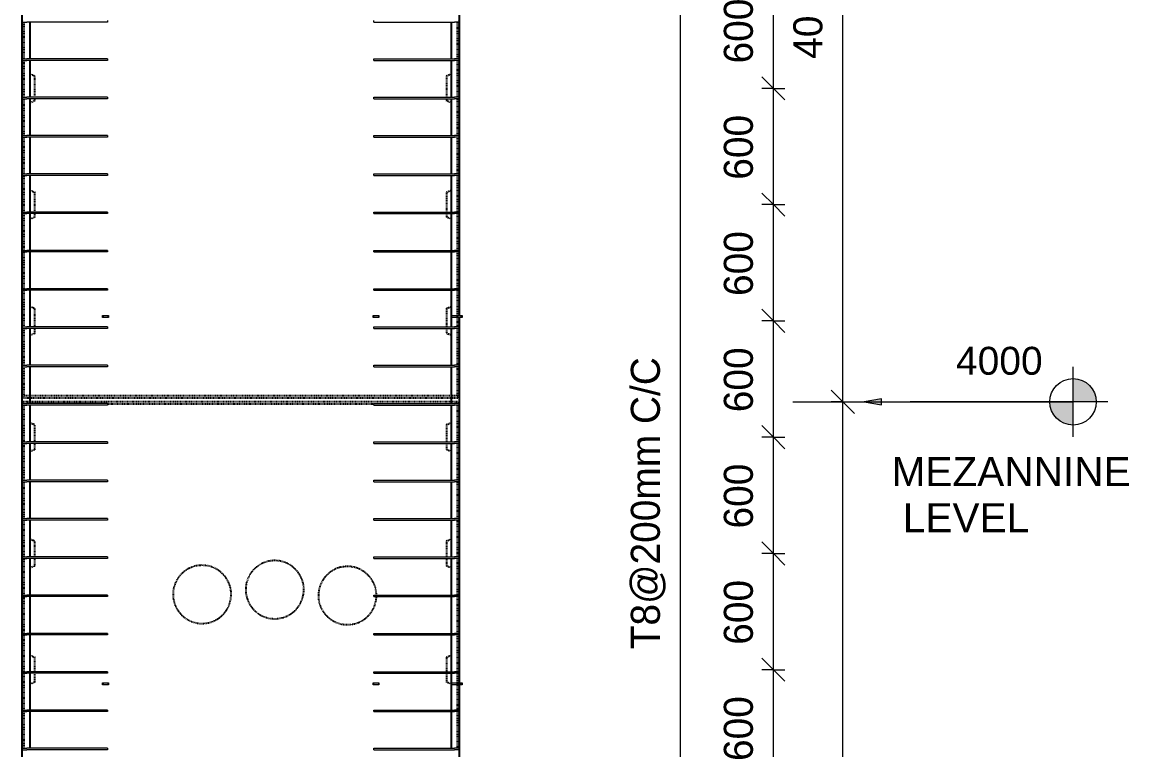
# Model space of a CAD drawing. Header units: millimetres. Extents: x -1213 to 19667, y -2591 to 13692.
# Drawn here: x 5511 to 11223, y 1864 to 5619 of the extents above; entities that cross this region are included whole.
import ezdxf

# ---------------------------------------------------------------- set-up
doc = ezdxf.new("R2010")
doc.units = ezdxf.units.MM
doc.linetypes.add('Dash', pattern=[6.36, 3.18, -3.18])
for name, color, linetype, lineweight in [('A-ANNO-DIMS', 211, 'Continuous', 9), ('A-ANNO-DIMS-60', 211, 'Continuous', 9), ('A-DETL-THIN', 151, 'Continuous', 18), ('A-GENM', 13, 'Continuous', 18), ('A-WALL', 113, 'Continuous', 25), ('A-WALL-HDLN', 110, 'Dash', 25), ('G-ANNO-DIMS', 111, 'Continuous', 9), ('G-ANNO-TEXT', 231, 'Continuous', 9), ('S-RBAR', 171, 'Continuous', 18)]:
    doc.layers.add(name, color=color, linetype=linetype, lineweight=lineweight)
doc.styles.add('Arial_1', font='arial.ttf', dxfattribs={"height": 150})
doc.styles.add('Arial_2', font='arial.ttf', dxfattribs={"height": 144})
doc.styles.add('Nirmala UI Semilight', font='NirmalaS.ttf', dxfattribs={"height": 150})
doc.dimstyles.new('Arrow_Filled_-_2_5_NI_UI', dxfattribs={"dimscale": 304.8, "dimtxt": 157.104592, "dimasz": 0.393701, "dimexe": 0.19685, "dimexo": 0.0625, "dimgap": 0.19685, "dimtad": 1, "dimdec": 4, "dimzin": 0, "dimdsep": 46, "dimtxsty": 'Nirmala UI Semilight', "dimblk1": 'OBLIQUE', "dimblk2": 'OBLIQUE', "dimsah": 1, "dimcen": 0.09, "dimazin": 0, "dimtfac": 1, "dimtdec": 4, "dimtix": 1, "dimtmove": 0, "dimatfit": 3, "dimfxl": 0.19685, "dimfxlon": 1, "dimtvp": 1, "dimtolj": 1, "dimtzin": 0, "dimarcsym": 2})

# ---------------------------------------------------------------- blocks, each defined once
blk = doc.blocks.new('RR spread anchor face based - RR-SA-2_5-200-1726821-Elevation Front')
at = {"layer": 'A-GENM'}
for p, q in [((5925.6, 6760), (5928.1, 6760)), ((5925.6, 6750), (5925.6, 6760)), ((5928.1, 6750), (5925.6, 6750)), ((5928.1, 6760), (5953.1, 6760)), ((5928.1, 6760), (5928.1, 6750)), ((5953.1, 6750), (5928.1, 6750)), ((5953.1, 6760), (5955.6, 6760)), ((5953.1, 6760), (5953.1, 6750)), ((5955.6, 6750), (5953.1, 6750)), ((5955.6, 6760), (5955.6, 6750))]:
    blk.add_line(p, q, dxfattribs=at)
blk = doc.blocks.new('RR spread anchor face based - RR-SA-3_0-200-1726827-Elevation Front')
at = {"layer": 'A-GENM'}
for p, q in [((7726.6, 6760), (7776.6, 6760)), ((7776.6, 6750), (7726.6, 6750)), ((7776.6, 6760), (7781.6, 6760)), ((7776.6, 6750), (7776.6, 6760)), ((7781.6, 6750), (7776.6, 6750)), ((7781.6, 6760), (7781.6, 6750))]:
    blk.add_line(p, q, dxfattribs=at)
blk = doc.blocks.new('DIMBLOCK72-Elevation Front')
at = {"layer": 'A-ANNO-DIMS-60'}
for p, q in [((9388, 2277.5), (9328, 2337.5)), ((9388, 2277.5), (9328, 2277.5)), ((9388, 1677.5), (9388, 2277.5)), ((9388, 2277.5), (9448, 2217.5)), ((9388, 2277.5), (9448, 2277.5)), ((9388, 1677.5), (9328, 1737.5)), ((9388, 1677.5), (9328, 1677.5)), ((9388, 1677.5), (9448, 1617.5)), ((9388, 1677.5), (9448, 1677.5))]:
    blk.add_line(p, q, dxfattribs=at)
at = {"layer": 'A-ANNO-DIMS-60', "color": 0, "insert": (9132.3, 1806.1), "char_height": 150, "width": 411.328, "attachment_point": 1, "rotation": 90, "line_spacing_factor": 1.142579, "style": 'Nirmala UI Semilight'}
blk.add_mtext('600', dxfattribs=at)
blk = doc.blocks.new('_Oblique')
at = {"color": 0, "linetype": 'ByBlock', "lineweight": -2}
blk.add_line((-0.5, -0.5), (0.5, 0.5), dxfattribs=at)
blk = doc.blocks.new('DIMBLOCK73-Elevation Front')
at = {"layer": 'A-ANNO-DIMS-60'}
for p, q in [((9388, 2877.5), (9328, 2937.5)), ((9388, 2877.5), (9328, 2877.5)), ((9388, 2277.5), (9388, 2877.5)), ((9388, 2877.5), (9448, 2817.5)), ((9388, 2877.5), (9448, 2877.5)), ((9388, 2277.5), (9328, 2337.5)), ((9388, 2277.5), (9328, 2277.5)), ((9388, 2277.5), (9448, 2217.5)), ((9388, 2277.5), (9448, 2277.5))]:
    blk.add_line(p, q, dxfattribs=at)
at = {"layer": 'A-ANNO-DIMS-60', "color": 0, "insert": (9132.3, 2406.1), "char_height": 150, "width": 411.328, "attachment_point": 1, "rotation": 90, "line_spacing_factor": 1.142579, "style": 'Nirmala UI Semilight'}
blk.add_mtext('600', dxfattribs=at)
blk = doc.blocks.new('DIMBLOCK74-Elevation Front')
at = {"layer": 'A-ANNO-DIMS-60'}
for p, q in [((9388, 3477.5), (9328, 3537.5)), ((9388, 3477.5), (9328, 3477.5)), ((9388, 2877.5), (9388, 3477.5)), ((9388, 3477.5), (9448, 3417.5)), ((9388, 3477.5), (9448, 3477.5)), ((9388, 2877.5), (9328, 2937.5)), ((9388, 2877.5), (9328, 2877.5)), ((9388, 2877.5), (9448, 2817.5)), ((9388, 2877.5), (9448, 2877.5))]:
    blk.add_line(p, q, dxfattribs=at)
at = {"layer": 'A-ANNO-DIMS-60', "color": 0, "insert": (9132.3, 3006.1), "char_height": 150, "width": 411.328, "attachment_point": 1, "rotation": 90, "line_spacing_factor": 1.142579, "style": 'Nirmala UI Semilight'}
blk.add_mtext('600', dxfattribs=at)
blk = doc.blocks.new('DIMBLOCK75-Elevation Front')
at = {"layer": 'A-ANNO-DIMS-60'}
for p, q in [((9388, 4077.5), (9328, 4137.5)), ((9388, 4077.5), (9328, 4077.5)), ((9388, 3477.5), (9388, 4077.5)), ((9388, 4077.5), (9448, 4017.5)), ((9388, 4077.5), (9448, 4077.5)), ((9388, 3477.5), (9328, 3537.5)), ((9388, 3477.5), (9328, 3477.5)), ((9388, 3477.5), (9448, 3417.5)), ((9388, 3477.5), (9448, 3477.5))]:
    blk.add_line(p, q, dxfattribs=at)
at = {"layer": 'A-ANNO-DIMS-60', "color": 0, "insert": (9132.3, 3606.1), "char_height": 150, "width": 411.328, "attachment_point": 1, "rotation": 90, "line_spacing_factor": 1.142579, "style": 'Nirmala UI Semilight'}
blk.add_mtext('600', dxfattribs=at)
blk = doc.blocks.new('DIMBLOCK76-Elevation Front')
at = {"layer": 'A-ANNO-DIMS-60'}
for p, q in [((9388, 4677.5), (9328, 4737.5)), ((9388, 4677.5), (9328, 4677.5)), ((9388, 4077.5), (9388, 4677.5)), ((9388, 4677.5), (9448, 4617.5)), ((9388, 4677.5), (9448, 4677.5)), ((9388, 4077.5), (9328, 4137.5)), ((9388, 4077.5), (9328, 4077.5)), ((9388, 4077.5), (9448, 4017.5)), ((9388, 4077.5), (9448, 4077.5))]:
    blk.add_line(p, q, dxfattribs=at)
at = {"layer": 'A-ANNO-DIMS-60', "color": 0, "insert": (9132.3, 4206.1), "char_height": 150, "width": 411.328, "attachment_point": 1, "rotation": 90, "line_spacing_factor": 1.142579, "style": 'Nirmala UI Semilight'}
blk.add_mtext('600', dxfattribs=at)
blk = doc.blocks.new('DIMBLOCK77-Elevation Front')
at = {"layer": 'A-ANNO-DIMS-60'}
for p, q in [((9388, 5277.5), (9328, 5337.5)), ((9388, 5277.5), (9328, 5277.5)), ((9388, 4677.5), (9388, 5277.5)), ((9388, 5277.5), (9448, 5217.5)), ((9388, 5277.5), (9448, 5277.5)), ((9388, 4677.5), (9328, 4737.5)), ((9388, 4677.5), (9328, 4677.5)), ((9388, 4677.5), (9448, 4617.5)), ((9388, 4677.5), (9448, 4677.5))]:
    blk.add_line(p, q, dxfattribs=at)
at = {"layer": 'A-ANNO-DIMS-60', "color": 0, "insert": (9132.3, 4806.1), "char_height": 150, "width": 411.328, "attachment_point": 1, "rotation": 90, "line_spacing_factor": 1.142579, "style": 'Nirmala UI Semilight'}
blk.add_mtext('600', dxfattribs=at)
blk = doc.blocks.new('DIMBLOCK78-Elevation Front')
at = {"layer": 'A-ANNO-DIMS-60'}
for p, q in [((9388, 5877.5), (9328, 5937.5)), ((9388, 5877.5), (9328, 5877.5)), ((9388, 5277.5), (9388, 5877.5)), ((9388, 5877.5), (9448, 5817.5)), ((9388, 5877.5), (9448, 5877.5)), ((9388, 5277.5), (9328, 5337.5)), ((9388, 5277.5), (9328, 5277.5)), ((9388, 5277.5), (9448, 5217.5)), ((9388, 5277.5), (9448, 5277.5))]:
    blk.add_line(p, q, dxfattribs=at)
at = {"layer": 'A-ANNO-DIMS-60', "color": 0, "insert": (9132.3, 5406.1), "char_height": 150, "width": 411.328, "attachment_point": 1, "rotation": 90, "line_spacing_factor": 1.142579, "style": 'Nirmala UI Semilight'}
blk.add_mtext('600', dxfattribs=at)
blk = doc.blocks.new('DIMBLOCK84-Elevation Front')
at = {"layer": 'A-ANNO-DIMS-60'}
for p, q in [((8908, 7600), (8848, 7660)), ((8908, 7600), (8848, 7600)), ((8908, -1295), (8908, 7600)), ((8908, 7600), (8968, 7540)), ((8908, 7600), (8968, 7600)), ((8908, -1295), (8848, -1235)), ((8908, -1295), (8848, -1295)), ((8908, -1295), (8968, -1355)), ((8908, -1295), (8968, -1295))]:
    blk.add_line(p, q, dxfattribs=at)
at = {"layer": 'A-ANNO-DIMS-60', "color": 0, "insert": (8652.3, 2382.7), "char_height": 150, "width": 1847.55, "attachment_point": 1, "rotation": 90, "line_spacing_factor": 1.142579, "style": 'Nirmala UI Semilight'}
blk.add_mtext('T8@200mm C/C', dxfattribs=at)
blk = doc.blocks.new('Spot Elevations - M_Spot Elevation - Target Filled-10609-Elevation Front')
at = {"layer": 'G-ANNO-DIMS'}
h = blk.add_hatch(color=256, dxfattribs=at)
edge = h.paths.add_edge_path()
edge.add_line((10945.6, 7660), (11065.6, 7660))
edge.add_arc((10945.6, 7660), 120, 0, 90)
edge.add_line((10945.6, 7780), (10945.6, 7660))
h = blk.add_hatch(color=256, dxfattribs=at)
edge = h.paths.add_edge_path()
edge.add_line((10945.6, 7660), (10825.6, 7660))
edge.add_arc((10945.6, 7660), 120, 180, 270)
edge.add_line((10945.6, 7540), (10945.6, 7660))
for p, q in [((10945.6, 7480), (10945.6, 7840)), ((11125.6, 7660), (10105.6, 7660))]:
    blk.add_line(p, q, dxfattribs=at)
blk.add_circle((10945.6, 7660), 120, dxfattribs=at)
blk = doc.blocks.new('DIMBLOCK87-Elevation Front')
at = {"layer": 'A-ANNO-DIMS-60'}
for p, q in [((9746.5, 3660), (9686.5, 3720)), ((9746.5, 3660), (9686.5, 3660)), ((9746.5, -1395), (9746.5, 3660)), ((9746.5, 3660), (9806.5, 3600)), ((9746.5, 3660), (9806.5, 3660)), ((9746.5, -1395), (9686.5, -1335)), ((9746.5, -1395), (9686.5, -1395)), ((9746.5, -1395), (9806.5, -1455)), ((9746.5, -1395), (9806.5, -1395))]:
    blk.add_line(p, q, dxfattribs=at)
at = {"layer": 'A-ANNO-DIMS-60', "color": 0, "insert": (9490.8, 904), "char_height": 150, "width": 548.438, "attachment_point": 1, "rotation": 90, "line_spacing_factor": 1.142579, "style": 'Nirmala UI Semilight'}
blk.add_mtext('5055', dxfattribs=at)
blk = doc.blocks.new('DIMBLOCK88-Elevation Front')
at = {"layer": 'A-ANNO-DIMS-60'}
for p, q in [((9746.5, 7660), (9686.5, 7720)), ((9746.5, 7660), (9686.5, 7660)), ((9746.5, 3660), (9746.5, 7660)), ((9746.5, 7660), (9806.5, 7600)), ((9746.5, 7660), (9806.5, 7660)), ((9746.5, 3660), (9686.5, 3720)), ((9746.5, 3660), (9686.5, 3660)), ((9746.5, 3660), (9806.5, 3600)), ((9746.5, 3660), (9806.5, 3660))]:
    blk.add_line(p, q, dxfattribs=at)
at = {"layer": 'A-ANNO-DIMS-60', "color": 0, "insert": (9490.8, 5430.1), "char_height": 150, "width": 551.866, "attachment_point": 1, "rotation": 90, "line_spacing_factor": 1.142579, "style": 'Nirmala UI Semilight'}
blk.add_mtext('4000', dxfattribs=at)

msp = doc.modelspace()

# ---------------------------------------------------------------- hatches: boundary and pattern name
at = {"layer": 'G-ANNO-DIMS'}
msp.add_hatch(color=256, dxfattribs=at).paths.add_polyline_path([(9856.9319, 3660), (9946.9319, 3644.13057), (9946.9319, 3675.86943)])

# ---------------------------------------------------------------- linework, layer by layer
at = {"layer": 'A-DETL-THIN'}
msp.add_line((9488.04163, 3660), (10826.56745, 3660), dxfattribs=at)
at = {"layer": 'A-WALL'}
for p, q in [((5510.56745, -1395), (5510.56745, 7060)), ((7766.56745, 6750), (7766.56745, 4105.06145)), ((5550.5695, 5619.33333), (5550.5695, 5429.66667)), ((7726.56745, 5429.66667), (7726.56745, 5619.33333)), ((5550.5695, 5421.66667), (5550.5695, 5232)), ((7726.56745, 5232), (7726.56745, 5421.66667)), ((5550.5695, 5224), (5550.5695, 5034.33333)), ((7726.56745, 5034.33333), (7726.56745, 5224)), ((5550.5695, 5026.33333), (5550.5695, 4836.66667)), ((7726.56745, 4836.66667), (7726.56745, 5026.33333)), ((5550.5695, 4828.66667), (5550.5695, 4639)), ((7726.56745, 4639), (7726.56745, 4828.66667)), ((5550.5695, 4631), (5550.5695, 4441.33333)), ((7726.56745, 4441.33333), (7726.56745, 4631)), ((5550.5695, 4433.33333), (5550.5695, 4243.66667)), ((7726.56745, 4243.66667), (7726.56745, 4433.33333)), ((5550.5695, 4235.66667), (5550.5695, 4046)), ((7726.56745, 4046), (7726.56745, 4235.66667)), ((7766.56745, 4095), (7766.56745, 2210)), ((5550.5695, 4038), (5550.5695, 3848.33333)), ((7726.56745, 3848.33333), (7726.56745, 4038)), ((5550.5695, 3840.33333), (5550.5695, 3650.66667)), ((7726.56745, 3650.66667), (7726.56745, 3840.33333)), ((5550.5695, 3642.66667), (5550.5695, 3453)), ((7726.56745, 3453), (7726.56745, 3642.66667)), ((5550.5695, 3445), (5550.5695, 3255.33333)), ((7726.56745, 3255.33333), (7726.56745, 3445)), ((5550.5695, 3247.33333), (5550.5695, 3057.66667)), ((7726.56745, 3057.66667), (7726.56745, 3247.33333)), ((5550.5695, 3049.66667), (5550.5695, 2860)), ((7726.56745, 2860), (7726.56745, 3049.66667)), ((5550.5695, 2852), (5550.5695, 2662.33333)), ((7726.56745, 2662.33333), (7726.56745, 2852)), ((5550.5695, 2654.33333), (5550.5695, 2464.66667)), ((7726.56745, 2464.66667), (7726.56745, 2654.33333)), ((5550.5695, 2456.66667), (5550.5695, 2267)), ((7726.56745, 2267), (7726.56745, 2456.66667)), ((5550.5695, 2259), (5550.5695, 2069.33333)), ((7726.56745, 2069.33333), (7726.56745, 2259)), ((7766.56745, 2200), (7766.56745, -445)), ((5550.5695, 2061.33333), (5550.5695, 1871.66667)), ((7726.56745, 1871.66667), (7726.56745, 2061.33333))]:
    msp.add_line(p, q, dxfattribs=at)
at = {"layer": 'A-WALL-HDLN'}
for p, q in [((5520.57004, 5429.66667), (5520.57004, 5619.33333)), ((7756.56487, 5619.33333), (7756.56487, 5429.66667)), ((5520.57004, 5232), (5520.57004, 5421.66667)), ((7756.56487, 5421.66667), (7756.56487, 5232)), ((5550.56745, 5352.50781), (5575.56745, 5342.50781)), ((5575.56745, 5232), (5575.56745, 5342.50781)), ((7701.56745, 5342.50781), (7726.56745, 5352.50781)), ((7701.56745, 5342.50781), (7701.56745, 5232)), ((5520.57004, 5034.33333), (5520.57004, 5224)), ((5575.56745, 5212.50781), (5550.56745, 5202.50781)), ((5575.56745, 5212.50781), (5575.56745, 5224)), ((7701.56745, 5224), (7701.56745, 5212.50781)), ((7726.56745, 5202.50781), (7701.56745, 5212.50781)), ((7756.56487, 5224), (7756.56487, 5034.33333)), ((5520.57004, 4836.66667), (5520.57004, 5026.33333)), ((7756.56487, 5026.33333), (7756.56487, 4836.66667)), ((5520.57004, 4639), (5520.57004, 4828.66667)), ((7756.56487, 4828.66667), (7756.56487, 4639)), ((5550.56745, 4752.50781), (5575.56745, 4742.50781)), ((5575.56745, 4639), (5575.56745, 4742.50781)), ((7701.56745, 4742.50781), (7726.56745, 4752.50781)), ((7701.56745, 4742.50781), (7701.56745, 4639)), ((5520.57004, 4441.33333), (5520.57004, 4631)), ((5575.56745, 4612.50781), (5575.56745, 4631)), ((7701.56745, 4631), (7701.56745, 4612.50781)), ((7756.56487, 4631), (7756.56487, 4441.33333)), ((5575.56745, 4612.50781), (5550.56745, 4602.50781)), ((7726.56745, 4602.50781), (7701.56745, 4612.50781)), ((5520.57004, 4243.66667), (5520.57004, 4433.33333)), ((7756.56487, 4433.33333), (7756.56487, 4243.66667)), ((5520.57004, 4046), (5520.57004, 4235.66667)), ((7756.56487, 4235.66667), (7756.56487, 4046)), ((5550.56745, 4152.50781), (5575.56745, 4142.50781)), ((5575.56745, 4046), (5575.56745, 4142.50781)), ((7701.56745, 4142.50781), (7726.56745, 4152.50781)), ((7701.56745, 4142.50781), (7701.56745, 4046)), ((7766.56745, 4105.01184), (7766.56745, 4095.04961)), ((5520.57004, 3848.33333), (5520.57004, 4038)), ((5575.56745, 4012.50781), (5550.56745, 4002.50781)), ((5575.56745, 4012.50781), (5575.56745, 4038)), ((7701.56745, 4038), (7701.56745, 4012.50781)), ((7726.56745, 4002.50781), (7701.56745, 4012.50781)), ((7756.56487, 4038), (7756.56487, 3848.33333)), ((5520.57004, 3689.94073), (5520.57004, 3840.33333)), ((7756.56487, 3840.33333), (7756.56487, 3689.94073)), ((5510.56745, 3680), (7766.56745, 3680)), ((7766.56745, 3660), (5510.56745, 3660)), ((5510.60869, 3679.97938), (5520.57004, 3689.94073)), ((5519.96264, 3650.66667), (5510.60869, 3660.02062)), ((7756.56487, 3689.94073), (5520.57004, 3689.94073)), ((7756.56487, 3689.94073), (7766.52622, 3679.97938)), ((7766.52622, 3660.02062), (7757.17227, 3650.66667)), ((5520.57004, 3453), (5520.57004, 3642.66667)), ((5950.5695, 3650.05927), (7326.56745, 3650.05927)), ((7756.56487, 3642.66667), (7756.56487, 3453)), ((5550.56745, 3552.50781), (5575.56745, 3542.50781)), ((5575.56745, 3453), (5575.56745, 3542.50781)), ((7701.56745, 3542.50781), (7726.56745, 3552.50781)), ((7701.56745, 3542.50781), (7701.56745, 3453)), ((5520.57004, 3255.33333), (5520.57004, 3445)), ((5575.56745, 3412.50781), (5575.56745, 3445)), ((7701.56745, 3445), (7701.56745, 3412.50781)), ((7756.56487, 3445), (7756.56487, 3255.33333)), ((5575.56745, 3412.50781), (5550.56745, 3402.50781)), ((7726.56745, 3402.50781), (7701.56745, 3412.50781)), ((5520.57004, 3057.66667), (5520.57004, 3247.33333)), ((7756.56487, 3247.33333), (7756.56487, 3057.66667)), ((5520.57004, 2860), (5520.57004, 3049.66667)), ((7756.56487, 3049.66667), (7756.56487, 2860)), ((5550.56745, 2952.50781), (5575.56745, 2942.50781)), ((5575.56745, 2860), (5575.56745, 2942.50781)), ((7701.56745, 2942.50781), (7726.56745, 2952.50781)), ((7701.56745, 2942.50781), (7701.56745, 2860)), ((5520.57004, 2662.33333), (5520.57004, 2852)), ((5575.56745, 2812.50781), (5550.56745, 2802.50781)), ((5575.56745, 2812.50781), (5575.56745, 2852)), ((7701.56745, 2852), (7701.56745, 2812.50781)), ((7726.56745, 2802.50781), (7701.56745, 2812.50781)), ((7756.56487, 2852), (7756.56487, 2662.33333)), ((5520.57004, 2464.66667), (5520.57004, 2654.33333)), ((7756.56487, 2654.33333), (7756.56487, 2464.66667)), ((5520.57004, 2267), (5520.57004, 2456.66667)), ((7756.56487, 2456.66667), (7756.56487, 2267)), ((5550.56745, 2352.50781), (5575.56745, 2342.50781)), ((5575.56745, 2267), (5575.56745, 2342.50781)), ((7701.56745, 2342.50781), (7726.56745, 2352.50781)), ((7701.56745, 2342.50781), (7701.56745, 2267)), ((5520.57004, 2069.33333), (5520.57004, 2259)), ((5575.56745, 2212.50781), (5575.56745, 2259)), ((7701.56745, 2259), (7701.56745, 2212.50781)), ((7756.56487, 2259), (7756.56487, 2069.33333)), ((5575.56745, 2212.50781), (5550.56745, 2202.50781)), ((7726.56745, 2202.50781), (7701.56745, 2212.50781)), ((7766.56745, 2209.95039), (7766.56745, 2200.04961)), ((5520.57004, 1871.66667), (5520.57004, 2061.33333)), ((7756.56487, 2061.33333), (7756.56487, 1871.66667))]:
    msp.add_line(p, q, dxfattribs=at)
for centre, start, end in [((6439.456, 2666.09236), 0, 180), ((6814.456, 2690.46181), 0, 180), ((7189.456, 2660), 0.90153077, 180), ((6814.456, 2690.46181), 180, 0), ((6439.456, 2666.09236), 180, 0), ((7189.456, 2660), 180, 357.81056813)]:
    msp.add_arc(centre, 150, start, end, dxfattribs=at)
at = {"layer": 'G-ANNO-DIMS'}
for p, q in [((9946.9319, 3675.86943), (9856.9319, 3660)), ((9856.9319, 3660), (9946.9319, 3644.13057)), ((9856.9319, 3660), (10522.63338, 3660)), ((9946.9319, 3644.13057), (9946.9319, 3675.86943)), ((10522.63338, 3660), (10934.7343, 3660))]:
    msp.add_line(p, q, dxfattribs=at)
at = {"layer": 'S-RBAR'}
for p, q in [((5514.56745, 5619.33333), (5534.56745, 5619.33333)), ((5950.5695, 5619.33333), (5534.56745, 5619.33333)), ((5950.5695, 5627.33333), (5950.5695, 5619.33333)), ((7326.56745, 5619.33333), (7326.56745, 5627.33333)), ((7326.56745, 5619.33333), (7742.56745, 5619.33333)), ((7762.56745, 5619.33333), (7742.56745, 5619.33333)), ((5514.56745, 5429.66667), (5534.56745, 5429.66667)), ((5950.5695, 5429.66667), (5534.56745, 5429.66667)), ((5950.5695, 5429.66667), (5950.5695, 5421.66667)), ((7326.56745, 5429.66667), (7742.56745, 5429.66667)), ((7326.56745, 5421.66667), (7326.56745, 5429.66667)), ((7762.56745, 5429.66667), (7742.56745, 5429.66667)), ((5514.56745, 5421.66667), (5534.56745, 5421.66667)), ((5950.5695, 5421.66667), (5534.56745, 5421.66667)), ((7326.56745, 5421.66667), (7742.56745, 5421.66667)), ((7762.56745, 5421.66667), (7742.56745, 5421.66667)), ((5514.56745, 5232), (5534.56745, 5232)), ((5514.56745, 5224), (5534.56745, 5224)), ((5950.5695, 5232), (5534.56745, 5232)), ((5950.5695, 5224), (5534.56745, 5224)), ((5950.5695, 5232), (5950.5695, 5224)), ((7326.56745, 5232), (7742.56745, 5232)), ((7326.56745, 5224), (7326.56745, 5232)), ((7326.56745, 5224), (7742.56745, 5224)), ((7762.56745, 5232), (7742.56745, 5232)), ((7762.56745, 5224), (7742.56745, 5224)), ((5514.56745, 5034.33333), (5534.56745, 5034.33333)), ((5950.5695, 5034.33333), (5534.56745, 5034.33333)), ((5950.5695, 5034.33333), (5950.5695, 5026.33333)), ((7326.56745, 5034.33333), (7742.56745, 5034.33333)), ((7326.56745, 5026.33333), (7326.56745, 5034.33333)), ((7762.56745, 5034.33333), (7742.56745, 5034.33333)), ((5514.56745, 5026.33333), (5534.56745, 5026.33333)), ((5950.5695, 5026.33333), (5534.56745, 5026.33333)), ((7326.56745, 5026.33333), (7742.56745, 5026.33333)), ((7762.56745, 5026.33333), (7742.56745, 5026.33333)), ((5514.56745, 4836.66667), (5534.56745, 4836.66667)), ((5514.56745, 4828.66667), (5534.56745, 4828.66667)), ((5950.5695, 4836.66667), (5534.56745, 4836.66667)), ((5950.5695, 4828.66667), (5534.56745, 4828.66667)), ((5950.5695, 4836.66667), (5950.5695, 4828.66667)), ((7326.56745, 4836.66667), (7742.56745, 4836.66667)), ((7326.56745, 4828.66667), (7326.56745, 4836.66667)), ((7326.56745, 4828.66667), (7742.56745, 4828.66667)), ((7762.56745, 4836.66667), (7742.56745, 4836.66667)), ((7762.56745, 4828.66667), (7742.56745, 4828.66667)), ((5514.56745, 4639), (5534.56745, 4639)), ((5514.56745, 4631), (5534.56745, 4631)), ((5950.5695, 4639), (5534.56745, 4639)), ((5950.5695, 4631), (5534.56745, 4631)), ((5950.5695, 4639), (5950.5695, 4631)), ((7326.56745, 4639), (7742.56745, 4639)), ((7326.56745, 4631), (7326.56745, 4639)), ((7326.56745, 4631), (7742.56745, 4631)), ((7762.56745, 4639), (7742.56745, 4639)), ((7762.56745, 4631), (7742.56745, 4631)), ((5514.56745, 4441.33333), (5534.56745, 4441.33333)), ((5514.56745, 4433.33333), (5534.56745, 4433.33333)), ((5950.5695, 4441.33333), (5534.56745, 4441.33333)), ((5950.5695, 4433.33333), (5534.56745, 4433.33333)), ((5950.5695, 4441.33333), (5950.5695, 4433.33333)), ((7326.56745, 4441.33333), (7742.56745, 4441.33333)), ((7326.56745, 4433.33333), (7326.56745, 4441.33333)), ((7326.56745, 4433.33333), (7742.56745, 4433.33333)), ((7762.56745, 4441.33333), (7742.56745, 4441.33333)), ((7762.56745, 4433.33333), (7742.56745, 4433.33333)), ((5514.56745, 4243.66667), (5534.56745, 4243.66667)), ((5514.56745, 4235.66667), (5534.56745, 4235.66667)), ((5950.5695, 4243.66667), (5534.56745, 4243.66667)), ((5950.5695, 4235.66667), (5534.56745, 4235.66667)), ((5950.5695, 4243.66667), (5950.5695, 4235.66667)), ((7326.56745, 4243.66667), (7742.56745, 4243.66667)), ((7326.56745, 4235.66667), (7326.56745, 4243.66667)), ((7326.56745, 4235.66667), (7742.56745, 4235.66667)), ((7762.56745, 4243.66667), (7742.56745, 4243.66667)), ((7762.56745, 4235.66667), (7742.56745, 4235.66667)), ((5514.56745, 4046), (5534.56745, 4046)), ((5514.56745, 4038), (5534.56745, 4038)), ((5950.5695, 4046), (5534.56745, 4046)), ((5950.5695, 4038), (5534.56745, 4038)), ((5950.5695, 4046), (5950.5695, 4038)), ((7326.56745, 4046), (7742.56745, 4046)), ((7326.56745, 4038), (7326.56745, 4046)), ((7326.56745, 4038), (7742.56745, 4038)), ((7762.56745, 4046), (7742.56745, 4046)), ((7762.56745, 4038), (7742.56745, 4038)), ((5514.56745, 3848.33333), (5534.56745, 3848.33333)), ((5514.56745, 3840.33333), (5534.56745, 3840.33333)), ((5950.5695, 3848.33333), (5534.56745, 3848.33333)), ((5950.5695, 3840.33333), (5534.56745, 3840.33333)), ((5950.5695, 3848.33333), (5950.5695, 3840.33333)), ((7326.56745, 3848.33333), (7742.56745, 3848.33333)), ((7326.56745, 3840.33333), (7326.56745, 3848.33333)), ((7326.56745, 3840.33333), (7742.56745, 3840.33333)), ((7762.56745, 3848.33333), (7742.56745, 3848.33333)), ((7762.56745, 3840.33333), (7742.56745, 3840.33333)), ((5514.56745, 3650.66667), (5534.56745, 3650.66667)), ((5514.56745, 3642.66667), (5534.56745, 3642.66667)), ((5950.5695, 3650.66667), (5534.56745, 3650.66667)), ((5950.5695, 3642.66667), (5534.56745, 3642.66667)), ((5950.5695, 3650.66667), (5950.5695, 3642.66667)), ((7326.56745, 3650.66667), (7742.56745, 3650.66667)), ((7326.56745, 3642.66667), (7326.56745, 3650.66667)), ((7326.56745, 3642.66667), (7742.56745, 3642.66667)), ((7762.56745, 3650.66667), (7742.56745, 3650.66667)), ((7762.56745, 3642.66667), (7742.56745, 3642.66667)), ((5514.56745, 3453), (5534.56745, 3453)), ((5514.56745, 3445), (5534.56745, 3445)), ((5950.5695, 3453), (5534.56745, 3453)), ((5950.5695, 3445), (5534.56745, 3445)), ((5950.5695, 3453), (5950.5695, 3445)), ((7326.56745, 3453), (7742.56745, 3453)), ((7326.56745, 3445), (7326.56745, 3453)), ((7326.56745, 3445), (7742.56745, 3445)), ((7762.56745, 3453), (7742.56745, 3453)), ((7762.56745, 3445), (7742.56745, 3445)), ((5514.56745, 3255.33333), (5534.56745, 3255.33333)), ((5514.56745, 3247.33333), (5534.56745, 3247.33333)), ((5950.5695, 3255.33333), (5534.56745, 3255.33333)), ((5950.5695, 3247.33333), (5534.56745, 3247.33333)), ((5950.5695, 3255.33333), (5950.5695, 3247.33333)), ((7326.56745, 3255.33333), (7742.56745, 3255.33333)), ((7326.56745, 3247.33333), (7326.56745, 3255.33333)), ((7326.56745, 3247.33333), (7742.56745, 3247.33333)), ((7762.56745, 3255.33333), (7742.56745, 3255.33333)), ((7762.56745, 3247.33333), (7742.56745, 3247.33333)), ((5514.56745, 3057.66667), (5534.56745, 3057.66667)), ((5514.56745, 3049.66667), (5534.56745, 3049.66667)), ((5950.5695, 3057.66667), (5534.56745, 3057.66667)), ((5950.5695, 3049.66667), (5534.56745, 3049.66667)), ((5950.5695, 3057.66667), (5950.5695, 3049.66667)), ((7326.56745, 3057.66667), (7742.56745, 3057.66667)), ((7326.56745, 3049.66667), (7326.56745, 3057.66667)), ((7326.56745, 3049.66667), (7742.56745, 3049.66667)), ((7762.56745, 3057.66667), (7742.56745, 3057.66667)), ((7762.56745, 3049.66667), (7742.56745, 3049.66667)), ((5514.56745, 2860), (5534.56745, 2860)), ((5950.5695, 2860), (5534.56745, 2860)), ((5950.5695, 2860), (5950.5695, 2852)), ((7326.56745, 2860), (7742.56745, 2860)), ((7326.56745, 2852), (7326.56745, 2860)), ((7762.56745, 2860), (7742.56745, 2860)), ((5514.56745, 2852), (5534.56745, 2852)), ((5950.5695, 2852), (5534.56745, 2852)), ((7326.56745, 2852), (7742.56745, 2852)), ((7762.56745, 2852), (7742.56745, 2852)), ((5514.56745, 2662.33333), (5534.56745, 2662.33333)), ((5514.56745, 2654.33333), (5534.56745, 2654.33333)), ((5950.5695, 2662.33333), (5534.56745, 2662.33333)), ((5950.5695, 2654.33333), (5534.56745, 2654.33333)), ((5950.5695, 2662.33333), (5950.5695, 2654.33333)), ((7326.56745, 2662.33333), (7742.56745, 2662.33333)), ((7326.56745, 2654.33333), (7326.56745, 2662.33333)), ((7326.56745, 2654.33333), (7742.56745, 2654.33333)), ((7762.56745, 2662.33333), (7742.56745, 2662.33333)), ((7762.56745, 2654.33333), (7742.56745, 2654.33333)), ((5514.56745, 2464.66667), (5534.56745, 2464.66667)), ((5514.56745, 2456.66667), (5534.56745, 2456.66667)), ((5950.5695, 2464.66667), (5534.56745, 2464.66667)), ((5950.5695, 2456.66667), (5534.56745, 2456.66667)), ((5950.5695, 2464.66667), (5950.5695, 2456.66667)), ((7326.56745, 2464.66667), (7742.56745, 2464.66667)), ((7326.56745, 2456.66667), (7326.56745, 2464.66667)), ((7326.56745, 2456.66667), (7742.56745, 2456.66667)), ((7762.56745, 2464.66667), (7742.56745, 2464.66667)), ((7762.56745, 2456.66667), (7742.56745, 2456.66667)), ((5514.56745, 2267), (5534.56745, 2267)), ((5514.56745, 2259), (5534.56745, 2259)), ((5950.5695, 2267), (5534.56745, 2267)), ((5950.5695, 2259), (5534.56745, 2259)), ((5950.5695, 2267), (5950.5695, 2259)), ((7326.56745, 2267), (7742.56745, 2267)), ((7326.56745, 2259), (7326.56745, 2267)), ((7326.56745, 2259), (7742.56745, 2259)), ((7762.56745, 2267), (7742.56745, 2267)), ((7762.56745, 2259), (7742.56745, 2259)), ((5514.56745, 2069.33333), (5534.56745, 2069.33333)), ((5514.56745, 2061.33333), (5534.56745, 2061.33333)), ((5950.5695, 2069.33333), (5534.56745, 2069.33333)), ((5950.5695, 2061.33333), (5534.56745, 2061.33333)), ((5950.5695, 2069.33333), (5950.5695, 2061.33333)), ((7326.56745, 2069.33333), (7742.56745, 2069.33333)), ((7326.56745, 2061.33333), (7326.56745, 2069.33333)), ((7326.56745, 2061.33333), (7742.56745, 2061.33333)), ((7762.56745, 2069.33333), (7742.56745, 2069.33333)), ((7762.56745, 2061.33333), (7742.56745, 2061.33333)), ((5514.56745, 1871.66667), (5534.56745, 1871.66667)), ((5514.56745, 1863.66667), (5534.56745, 1863.66667)), ((5950.5695, 1871.66667), (5534.56745, 1871.66667)), ((5950.5695, 1863.66667), (5534.56745, 1863.66667)), ((5950.5695, 1871.66667), (5950.5695, 1863.66667)), ((7326.56745, 1871.66667), (7742.56745, 1871.66667)), ((7326.56745, 1863.66667), (7326.56745, 1871.66667)), ((7326.56745, 1863.66667), (7742.56745, 1863.66667)), ((7762.56745, 1871.66667), (7742.56745, 1871.66667)), ((7762.56745, 1863.66667), (7742.56745, 1863.66667))]:
    msp.add_line(p, q, dxfattribs=at)
for centre, start, end in [((5514.56745, 5623.33333), 90, 270), ((7762.56745, 5623.33333), 270, 90), ((5514.56745, 5425.66667), 90, 270), ((5514.56745, 5425.66667), 90, 165), ((7762.56745, 5425.66667), 270, 90), ((7762.56745, 5425.66667), 15, 75), ((5514.56745, 5425.66667), 195, 255), ((7762.56745, 5425.66667), 270, 345), ((5514.56745, 5228), 90, 270), ((5514.56745, 5228), 90, 165), ((5514.56745, 5228), 195, 255), ((7762.56745, 5228), 270, 90), ((7762.56745, 5228), 270, 345), ((7762.56745, 5228), 15, 75), ((5514.56745, 5030.33333), 90, 270), ((5514.56745, 5030.33333), 90, 165), ((5514.56745, 5030.33333), 195, 255), ((7762.56745, 5030.33333), 270, 90), ((7762.56745, 5030.33333), 270, 345), ((7762.56745, 5030.33333), 15, 75), ((5514.56745, 4832.66667), 90, 270), ((5514.56745, 4832.66667), 90, 165), ((5514.56745, 4832.66667), 195, 255), ((7762.56745, 4832.66667), 270, 90), ((7762.56745, 4832.66667), 270, 345), ((7762.56745, 4832.66667), 15, 75), ((5514.56745, 4635), 90, 270), ((5514.56745, 4635), 90, 165), ((5514.56745, 4635), 195, 255), ((7762.56745, 4635), 270, 90), ((7762.56745, 4635), 270, 345), ((7762.56745, 4635), 15, 75), ((5514.56745, 4437.33333), 90, 270), ((5514.56745, 4437.33333), 90, 165), ((5514.56745, 4437.33333), 195, 255), ((7762.56745, 4437.33333), 270, 90), ((7762.56745, 4437.33333), 270, 345), ((7762.56745, 4437.33333), 15, 75), ((5514.56745, 4239.66667), 90, 270), ((5514.56745, 4239.66667), 90, 165), ((5514.56745, 4239.66667), 195, 255), ((7762.56745, 4239.66667), 270, 90), ((7762.56745, 4239.66667), 270, 345), ((7762.56745, 4239.66667), 15, 75), ((5514.56745, 4042), 90, 270), ((5514.56745, 4042), 90, 165), ((5514.56745, 4042), 195, 255), ((7762.56745, 4042), 270, 90), ((7762.56745, 4042), 270, 345), ((7762.56745, 4042), 15, 75), ((5514.56745, 3844.33333), 90, 270), ((5514.56745, 3844.33333), 90, 165), ((5514.56745, 3844.33333), 195, 255), ((7762.56745, 3844.33333), 270, 90), ((7762.56745, 3844.33333), 270, 345), ((7762.56745, 3844.33333), 15, 75), ((5514.56745, 3646.66667), 90, 270), ((5514.56745, 3646.66667), 90, 165), ((5514.56745, 3646.66667), 195, 255), ((7762.56745, 3646.66667), 270, 90), ((7762.56745, 3646.66667), 270, 345), ((7762.56745, 3646.66667), 15, 75), ((5514.56745, 3449), 90, 270), ((5514.56745, 3449), 90, 165), ((5514.56745, 3449), 195, 255), ((7762.56745, 3449), 270, 90), ((7762.56745, 3449), 270, 345), ((7762.56745, 3449), 15, 75), ((5514.56745, 3251.33333), 90, 270), ((5514.56745, 3251.33333), 90, 165), ((5514.56745, 3251.33333), 195, 255), ((7762.56745, 3251.33333), 270, 90), ((7762.56745, 3251.33333), 270, 345), ((7762.56745, 3251.33333), 15, 75), ((5514.56745, 3053.66667), 90, 270), ((5514.56745, 3053.66667), 90, 165), ((5514.56745, 3053.66667), 195, 255), ((7762.56745, 3053.66667), 270, 90), ((7762.56745, 3053.66667), 270, 345), ((7762.56745, 3053.66667), 15, 75), ((5514.56745, 2856), 90, 270), ((5514.56745, 2856), 90, 165), ((7762.56745, 2856), 270, 90), ((7762.56745, 2856), 15, 75), ((5514.56745, 2856), 195, 255), ((7762.56745, 2856), 270, 345), ((5514.56745, 2658.33333), 90, 270), ((5514.56745, 2658.33333), 90, 165), ((5514.56745, 2658.33333), 195, 255), ((7762.56745, 2658.33333), 270, 90), ((7762.56745, 2658.33333), 270, 345), ((7762.56745, 2658.33333), 15, 75), ((5514.56745, 2460.66667), 90, 270), ((5514.56745, 2460.66667), 90, 165), ((5514.56745, 2460.66667), 195, 255), ((7762.56745, 2460.66667), 270, 90), ((7762.56745, 2460.66667), 270, 345), ((7762.56745, 2460.66667), 15, 75), ((5514.56745, 2263), 90, 270), ((5514.56745, 2263), 90, 165), ((5514.56745, 2263), 195, 255), ((7762.56745, 2263), 270, 90), ((7762.56745, 2263), 270, 345), ((7762.56745, 2263), 15, 70.2038032), ((5514.56745, 2065.33333), 90, 270), ((5514.56745, 2065.33333), 90, 165), ((5514.56745, 2065.33333), 195, 255), ((7762.56745, 2065.33333), 270, 90), ((7762.56745, 2065.33333), 270, 345), ((7762.56745, 2065.33333), 15, 75), ((5514.56745, 1867.66667), 90, 270), ((5514.56745, 1867.66667), 90, 165), ((5514.56745, 1867.66667), 195, 255), ((7762.56745, 1867.66667), 270, 90), ((7762.56745, 1867.66667), 270, 345), ((7762.56745, 1867.66667), 15, 75)]:
    msp.add_arc(centre, 4, start, end, dxfattribs=at)

# ---------------------------------------------------------------- block references
at = {"layer": 'A-GENM'}
for name, p in [('RR spread anchor face based - RR-SA-2_5-200-1726821-Elevation Front', (0, -2655)), ('RR spread anchor face based - RR-SA-2_5-200-1726821-Elevation Front', (1396, -2655)), ('RR spread anchor face based - RR-SA-3_0-200-1726827-Elevation Front', (0, -2655)), ('RR spread anchor face based - RR-SA-2_5-200-1726821-Elevation Front', (0, -4550)), ('RR spread anchor face based - RR-SA-2_5-200-1726821-Elevation Front', (1396, -4550)), ('RR spread anchor face based - RR-SA-3_0-200-1726827-Elevation Front', (0, -4550))]:
    msp.add_blockref(name, p, dxfattribs=at)
at = {"layer": 'G-ANNO-DIMS'}
msp.add_blockref('Spot Elevations - M_Spot Elevation - Target Filled-10609-Elevation Front', (-10.85533, -4000), dxfattribs=at)

# ---------------------------------------------------------------- texts
at = {"layer": 'G-ANNO-TEXT', "color": 7, "char_height": 150, "attachment_point": 1, "style": 'Arial_1'}
for s, insert, width in [('MEZANNINE', (9997.93626, 3374.86337), 1486.328625), (' LEVEL', (9997.93626, 3136.73837), 856.20225)]:
    msp.add_mtext(s, dxfattribs=dict(at, insert=insert, width=width))

# ---------------------------------------------------------------- dimensions: what is measured, and where the dimension line sits
at = {"layer": 'A-ANNO-DIMS'}
for base, p1, p2, override, picture, middle in [((9746.54549, 7660), (9686.54549, 3660), (9686.54549, 7660), {"dimpost": '<>', "dimfxl": 4000}, 'DIMBLOCK88-Elevation Front', (9609.03503, 5660)), ((9388.04163, 5877.50781), (9328.04163, 5277.50781), (9328.04163, 5877.50781), {"dimpost": '<>', "dimfxl": 600}, 'DIMBLOCK78-Elevation Front', (9250.47887, 5577.50781)), ((9388.04163, 5277.50781), (9328.04163, 4677.50781), (9328.04163, 5277.50781), {"dimpost": '<>', "dimfxl": 600}, 'DIMBLOCK77-Elevation Front', (9250.47887, 4977.50781)), ((9388.04163, 4677.50781), (9328.04163, 4077.50781), (9328.04163, 4677.50781), {"dimpost": '<>', "dimfxl": 600}, 'DIMBLOCK76-Elevation Front', (9250.47887, 4377.50781)), ((9388.04163, 4077.50781), (9328.04163, 3477.50781), (9328.04163, 4077.50781), {"dimpost": '<>', "dimfxl": 600}, 'DIMBLOCK75-Elevation Front', (9250.47887, 3777.50781)), ((9746.54549, 3660), (9686.54549, -1395), (9686.54549, 3660), {"dimpost": '<>', "dimfxl": 5055}, 'DIMBLOCK87-Elevation Front', (9609.03503, 1132.5)), ((9388.04163, 3477.50781), (9328.04163, 2877.50781), (9328.04163, 3477.50781), {"dimpost": '<>', "dimfxl": 600}, 'DIMBLOCK74-Elevation Front', (9250.47887, 3177.50781)), ((9388.04163, 2877.50781), (9328.04163, 2277.50781), (9328.04163, 2877.50781), {"dimpost": '<>', "dimfxl": 600}, 'DIMBLOCK73-Elevation Front', (9250.47887, 2577.50781)), ((9388.04163, 2277.50781), (9328.04163, 1677.50781), (9328.04163, 2277.50781), {"dimpost": '<>', "dimfxl": 600}, 'DIMBLOCK72-Elevation Front', (9250.47887, 1977.50781))]:
    dim = msp.add_linear_dim(base=base, p1=p1, p2=p2, angle=90, dimstyle='Arrow_Filled_-_2_5_NI_UI', override=override, dxfattribs=at)
    dim.commit()
    dim.dimension.update_dxf_attribs({"geometry": picture, "text_midpoint": middle})
dim = msp.add_linear_dim(base=(8908.04163, 7600), p1=(8848.04163, -1295), p2=(8848.04163, 7600), angle=90, text='T8@200mm C/C', dimstyle='Arrow_Filled_-_2_5_NI_UI', override={"dimpost": '<>', "dimfxl": 8895}, dxfattribs=at)
dim.commit()
dim.dimension.update_dxf_attribs({"geometry": 'DIMBLOCK84-Elevation Front', "text_midpoint": (8759.3387, 3152.5)})

# ---------------------------------------------------------------- next in the draw order: texts
at = {"layer": 'G-ANNO-DIMS', "insert": (10330.42324, 3943.72587), "char_height": 144, "width": 535.9465296, "attachment_point": 1, "line_spacing_factor": 0.941778, "style": 'Arial_2', "bg_fill": 3, "box_fill_scale": 0, "bg_fill_color": 256, "bg_fill_true_color": 3254780160, "bg_fill_transparency": 256}
msp.add_mtext('4000', dxfattribs=at)

doc.saveas('drawing.dxf')
